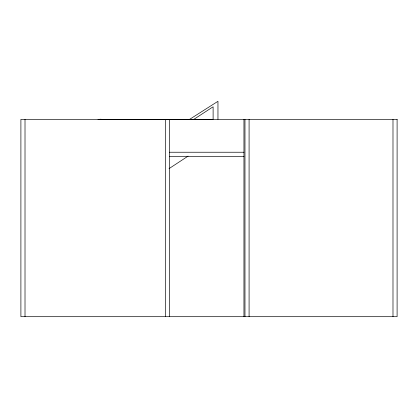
<?xml version="1.0" encoding="UTF-8"?>
<svg xmlns="http://www.w3.org/2000/svg" width="418" height="418" viewBox="0 0 418 418"><rect width="100%" height="100%" fill="white"/><g stroke="black" fill="none" stroke-linecap="round" stroke-linejoin="round"><path stroke-width="0.63" d="M169.039 168.626L188.09 156.128M193.842 119.344L213.112 106.783L213.112 119.344L97.99 119.344M189.615 119.344L217.961 101.308L217.961 119.344M101.072 119.308L99.019 119.344L101.072 119.214M169.426 152.236L243.95 152.236M169.426 156.348L243.95 156.348M211.053 119.318L212.6 119.334M392.988 119.344L392.988 316.692M249.086 119.344L249.086 316.692M244.974 119.344L244.974 316.692M243.95 119.344L243.95 316.692M169.426 119.344L169.426 316.692M165.314 119.344L165.314 316.692M25.012 119.344L25.012 316.692M397.1 119.344L20.9 119.344L20.9 316.692L397.1 316.692L397.1 119.344"/></g></svg>
